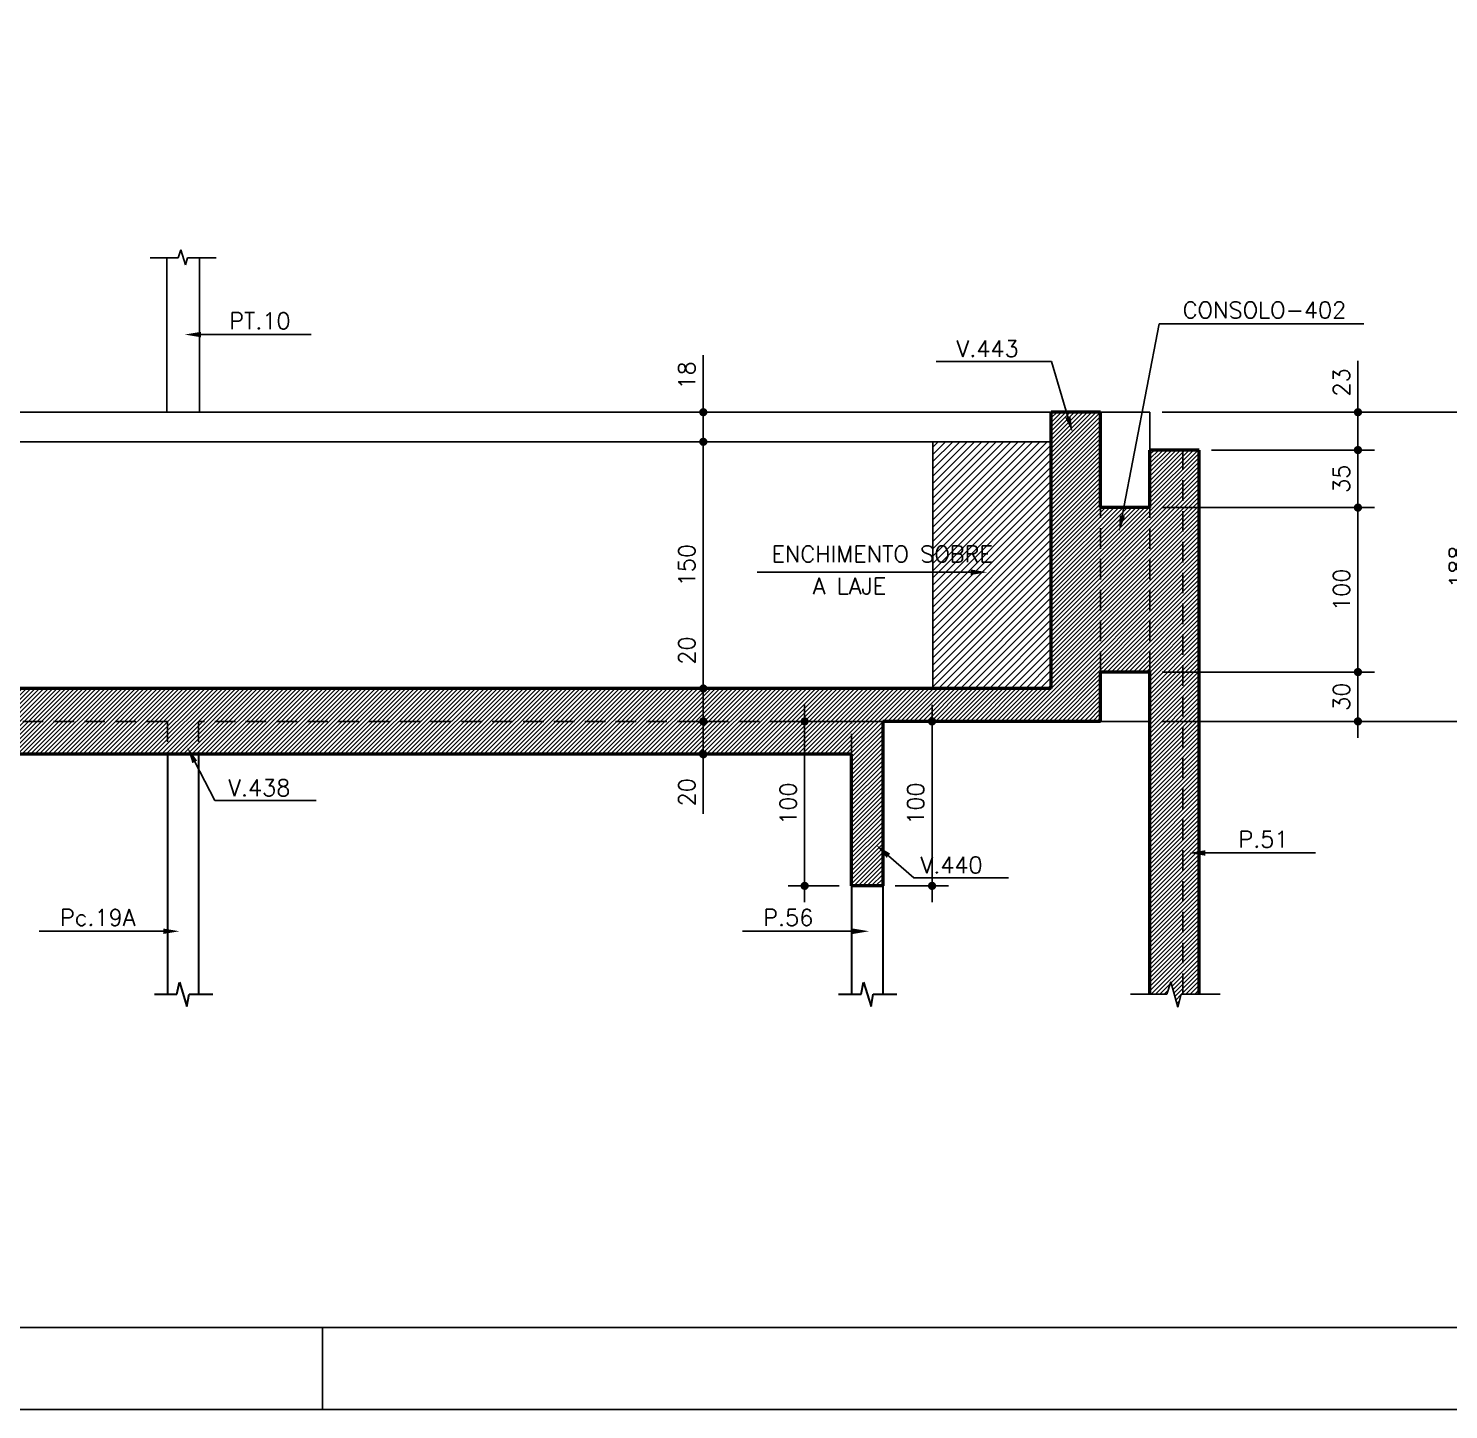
# Model space of a CAD drawing. Header units: inches. Extents: x 17515 to 34518, y -9122 to -4917.
# Drawn here: x 20501 to 21365, y -9122 to -8282 of the extents above; entities that cross this region are included whole.
import ezdxf

# ---------------------------------------------------------------- set-up
doc = ezdxf.new("R2010")
doc.units = ezdxf.units.IN
doc.header["$LTSCALE"] = 50
doc.header["$MEASUREMENT"] = 0
doc.linetypes.add('HIDDEN', pattern=[0.375, 0.25, -0.125])
for name, color, linetype in [('CORTES', 2, 'Continuous'), ('COTA', 6, 'Continuous'), ('FOLHA', 7, 'Continuous'), ('TEXTO', 3, 'Continuous')]:
    doc.layers.add(name, color=color, linetype=linetype)
doc.layers.add('FO-Vigas', color=2, linetype='Continuous', lineweight=30)
doc.styles.add('ROMANS', font='romans.shx')
doc.dimstyles.new('COTA_50', dxfattribs={"dimscale": 5, "dimtxt": 2, "dimasz": 1, "dimexe": 2, "dimexo": 1.5, "dimgap": 1, "dimtad": 1, "dimzin": 12, "dimdsep": 46, "dimtxsty": 'ROMANS', "dimblk1": 'COTA', "dimblk2": 'COTA', "dimsah": 1, "dimcen": -4, "dimdle": 1.5, "dimclrd": 6, "dimclre": 6, "dimclrt": 3, "dimadec": 0, "dimazin": 0, "dimtfac": 1, "dimtofl": 0, "dimtmove": 0, "dimatfit": 3, "dimldrblk": 'COTA', "dimfxl": 1, "dimtolj": 1, "dimtzin": 12, "dimarcsym": 0})

# ---------------------------------------------------------------- blocks, each defined once
blk = doc.blocks.new('COTA')
at = {"layer": 'COTA'}
for p, q in [((0, -2), (0, 2)), ((2, 0), (-2, 0))]:
    blk.add_line(p, q, dxfattribs=at)
at = {"layer": 'COTA', "const_width": 0.5}
blk.add_lwpolyline([(-0.25, 0, 1), (0.25, 0, 1)], format="xyb", close=True, dxfattribs=at)
blk = doc.blocks.new('*D170')
at = {"layer": 'COTA', "color": 6, "lineweight": -2, "transparency": 16777216}
for p, q in [((21190.9, -8515.42), (21390.38, -8515.42)), ((21380.38, -8520.42), (21380.38, -8698.42)), ((21190.9, -8703.42), (21390.38, -8703.42))]:
    blk.add_line(p, q, dxfattribs=at)
at = {"layer": 'Defpoints', "color": 0, "transparency": 16777216}
for p in [(21183.4, -8515.42), (21183.4, -8703.42), (21380.38, -8703.42)]:
    blk.add_point(p, dxfattribs=at)
at = {"layer": 'COTA', "color": 6, "lineweight": -2, "transparency": 16777216, "xscale": 5, "yscale": 5, "zscale": 5}
for p, rotation in [((21380.38, -8515.42), 90), ((21380.38, -8703.42), 270)]:
    blk.add_blockref('COTA', p, dxfattribs=dict(at, rotation=rotation))
at = {"layer": 'COTA', "color": 3, "transparency": 16777216, "insert": (21370.38, -8609.42), "char_height": 10, "attachment_point": 5, "rotation": 90, "style": 'ROMANS'}
blk.add_mtext('\\A1;188', dxfattribs=at)
blk = doc.blocks.new('*D171')
at = {"layer": 'COTA', "color": 6, "lineweight": -2, "transparency": 16777216}
for p, q in [((21190.9, -8673.42), (21319.9, -8673.42)), ((21309.9, -8678.42), (21309.9, -8698.42)), ((21315.55, -8703.42), (21319.9, -8703.42))]:
    blk.add_line(p, q, dxfattribs=at)
at = {"layer": 'Defpoints', "color": 0, "transparency": 16777216}
for p in [(21183.4, -8673.42), (21308.05, -8703.42), (21309.9, -8703.42)]:
    blk.add_point(p, dxfattribs=at)
at = {"layer": 'COTA', "color": 6, "lineweight": -2, "transparency": 16777216, "xscale": 5, "yscale": 5, "zscale": 5}
for p, rotation in [((21309.9, -8673.42), 90), ((21309.9, -8703.42), 270)]:
    blk.add_blockref('COTA', p, dxfattribs=dict(at, rotation=rotation))
at = {"layer": 'COTA', "color": 3, "transparency": 16777216, "insert": (21299.9, -8688.42), "char_height": 10, "attachment_point": 5, "rotation": 90, "style": 'ROMANS'}
blk.add_mtext('\\A1;30', dxfattribs=at)
blk = doc.blocks.new('*D172')
at = {"layer": 'COTA', "color": 6, "lineweight": -2, "transparency": 16777216}
for p, q in [((21190.9, -8573.42), (21319.9, -8573.42)), ((21309.9, -8668.42), (21309.9, -8578.42)), ((21190.9, -8673.42), (21319.9, -8673.42))]:
    blk.add_line(p, q, dxfattribs=at)
at = {"layer": 'Defpoints', "color": 0, "transparency": 16777216}
for p in [(21183.4, -8573.42), (21309.9, -8573.42), (21183.4, -8673.42)]:
    blk.add_point(p, dxfattribs=at)
at = {"layer": 'COTA', "color": 6, "lineweight": -2, "transparency": 16777216, "xscale": 5, "yscale": 5, "zscale": 5}
for p, rotation in [((21309.9, -8573.42), 90), ((21309.9, -8673.42), 270)]:
    blk.add_blockref('COTA', p, dxfattribs=dict(at, rotation=rotation))
at = {"layer": 'COTA', "color": 3, "transparency": 16777216, "insert": (21299.9, -8623.42), "char_height": 10, "attachment_point": 5, "rotation": 90, "style": 'ROMANS'}
blk.add_mtext('\\A1;100', dxfattribs=at)
blk = doc.blocks.new('*D173')
at = {"layer": 'COTA', "color": 6, "lineweight": -2, "transparency": 16777216}
for p, q in [((21220.9, -8538.42), (21319.9, -8538.42)), ((21309.9, -8568.42), (21309.9, -8543.42)), ((21190.9, -8573.42), (21319.9, -8573.42))]:
    blk.add_line(p, q, dxfattribs=at)
at = {"layer": 'Defpoints', "color": 0, "transparency": 16777216}
for p in [(21213.4, -8538.42), (21309.9, -8538.42), (21183.4, -8573.42)]:
    blk.add_point(p, dxfattribs=at)
at = {"layer": 'COTA', "color": 6, "lineweight": -2, "transparency": 16777216, "xscale": 5, "yscale": 5, "zscale": 5}
for p, rotation in [((21309.9, -8538.42), 90), ((21309.9, -8573.42), 270)]:
    blk.add_blockref('COTA', p, dxfattribs=dict(at, rotation=rotation))
at = {"layer": 'COTA', "color": 3, "transparency": 16777216, "insert": (21299.9, -8555.92), "char_height": 10, "attachment_point": 5, "rotation": 90, "style": 'ROMANS'}
blk.add_mtext('\\A1;35', dxfattribs=at)
blk = doc.blocks.new('*D174')
at = {"layer": 'COTA', "color": 6, "lineweight": -2, "transparency": 16777216}
for p, q in [((21309.9, -8515.42), (21309.9, -8484.23)), ((21220.9, -8515.42), (21319.9, -8515.42)), ((21309.9, -8533.42), (21309.9, -8520.42)), ((21220.9, -8538.42), (21319.9, -8538.42))]:
    blk.add_line(p, q, dxfattribs=at)
at = {"layer": 'Defpoints', "color": 0, "transparency": 16777216}
for p in [(21213.4, -8515.42), (21309.9, -8515.42), (21213.4, -8538.42)]:
    blk.add_point(p, dxfattribs=at)
at = {"layer": 'COTA', "color": 6, "lineweight": -2, "transparency": 16777216, "xscale": 5, "yscale": 5, "zscale": 5}
for p, rotation in [((21309.9, -8515.42), 90), ((21309.9, -8538.42), 270)]:
    blk.add_blockref('COTA', p, dxfattribs=dict(at, rotation=rotation))
at = {"layer": 'COTA', "color": 3, "transparency": 16777216, "insert": (21299.9, -8497.32), "char_height": 10, "attachment_point": 5, "rotation": 90, "style": 'ROMANS'}
blk.add_mtext('\\A1;23', dxfattribs=at)
blk = doc.blocks.new('*D175')
at = {"layer": 'COTA', "color": 6, "lineweight": -2, "transparency": 16777216}
for p, q in [((20911.76, -8678.42), (20911.76, -8647.23)), ((20917.38, -8683.42), (20921.76, -8683.42)), ((20917.38, -8703.42), (20921.76, -8703.42)), ((20911.76, -8708.42), (20911.76, -8713.42))]:
    blk.add_line(p, q, dxfattribs=at)
at = {"layer": 'Defpoints', "color": 0, "transparency": 16777216}
for p in [(20909.88, -8683.42), (20911.76, -8683.42), (20909.88, -8703.42)]:
    blk.add_point(p, dxfattribs=at)
at = {"layer": 'COTA', "color": 6, "lineweight": -2, "transparency": 16777216, "xscale": 5, "yscale": 5, "zscale": 5}
for p, rotation in [((20911.76, -8683.42), 270), ((20911.76, -8703.42), 90)]:
    blk.add_blockref('COTA', p, dxfattribs=dict(at, rotation=rotation))
at = {"layer": 'COTA', "color": 3, "transparency": 16777216, "insert": (20901.76, -8660.32), "char_height": 10, "attachment_point": 5, "rotation": 90, "style": 'ROMANS'}
blk.add_mtext('\\A1;20', dxfattribs=at)
blk = doc.blocks.new('*D176')
at = {"layer": 'COTA', "color": 6, "lineweight": -2, "transparency": 16777216}
for p, q in [((20911.76, -8698.42), (20911.76, -8693.42)), ((20916.46, -8703.42), (20901.76, -8703.42)), ((20916.46, -8723.42), (20901.76, -8723.42)), ((20911.76, -8728.42), (20911.76, -8759.61))]:
    blk.add_line(p, q, dxfattribs=at)
at = {"layer": 'Defpoints', "color": 0, "transparency": 16777216}
for p in [(20923.96, -8703.42), (20911.76, -8723.42), (20923.96, -8723.42)]:
    blk.add_point(p, dxfattribs=at)
at = {"layer": 'COTA', "color": 6, "lineweight": -2, "transparency": 16777216, "xscale": 5, "yscale": 5, "zscale": 5}
for p, rotation in [((20911.76, -8703.42), 270), ((20911.76, -8723.42), 90)]:
    blk.add_blockref('COTA', p, dxfattribs=dict(at, rotation=rotation))
at = {"layer": 'COTA', "color": 3, "transparency": 16777216, "insert": (20901.76, -8746.51), "char_height": 10, "attachment_point": 5, "rotation": 90, "style": 'ROMANS'}
blk.add_mtext('\\A1;20', dxfattribs=at)
blk = doc.blocks.new('*D177')
at = {"layer": 'COTA', "color": 6, "lineweight": -2, "transparency": 16777216}
for p, q in [((20920.22, -8533.42), (20901.76, -8533.42)), ((20911.76, -8678.42), (20911.76, -8538.42)), ((20920.22, -8683.42), (20901.76, -8683.42))]:
    blk.add_line(p, q, dxfattribs=at)
at = {"layer": 'Defpoints', "color": 0, "transparency": 16777216}
for p in [(20911.76, -8533.42), (20927.72, -8533.42), (20927.72, -8683.42)]:
    blk.add_point(p, dxfattribs=at)
at = {"layer": 'COTA', "color": 6, "lineweight": -2, "transparency": 16777216, "xscale": 5, "yscale": 5, "zscale": 5}
for p, rotation in [((20911.76, -8533.42), 90), ((20911.76, -8683.42), 270)]:
    blk.add_blockref('COTA', p, dxfattribs=dict(at, rotation=rotation))
at = {"layer": 'COTA', "color": 3, "transparency": 16777216, "insert": (20901.76, -8608.42), "char_height": 10, "attachment_point": 5, "rotation": 90, "style": 'ROMANS'}
blk.add_mtext('\\A1;150', dxfattribs=at)
blk = doc.blocks.new('*D178')
at = {"layer": 'COTA', "color": 6, "lineweight": -2, "transparency": 16777216}
for p, q in [((20911.76, -8510.42), (20911.76, -8480.66)), ((20919.28, -8515.42), (20901.76, -8515.42)), ((20919.28, -8533.42), (20901.76, -8533.42)), ((20911.76, -8538.42), (20911.76, -8543.42))]:
    blk.add_line(p, q, dxfattribs=at)
at = {"layer": 'Defpoints', "color": 0, "transparency": 16777216}
for p in [(20911.76, -8515.42), (20926.78, -8515.42), (20926.78, -8533.42)]:
    blk.add_point(p, dxfattribs=at)
at = {"layer": 'COTA', "color": 6, "lineweight": -2, "transparency": 16777216, "xscale": 5, "yscale": 5, "zscale": 5}
for p, rotation in [((20911.76, -8515.42), 270), ((20911.76, -8533.42), 90)]:
    blk.add_blockref('COTA', p, dxfattribs=dict(at, rotation=rotation))
at = {"layer": 'COTA', "color": 3, "transparency": 16777216, "insert": (20901.76, -8493.04), "char_height": 10, "attachment_point": 5, "rotation": 90, "style": 'ROMANS'}
blk.add_mtext('\\A1;18', dxfattribs=at)
blk = doc.blocks.new('*D506')
at = {"color": 6, "lineweight": -2, "transparency": 16777216}
for p, q in [((21028.43, -8703.42), (21060.89, -8703.42)), ((21050.89, -8708.42), (21050.89, -8798.42)), ((21028.43, -8803.42), (21060.89, -8803.42))]:
    blk.add_line(p, q, dxfattribs=at)
at = {"layer": 'Defpoints', "color": 0, "transparency": 16777216}
for p in [(21020.93, -8703.42), (21020.93, -8803.42), (21050.89, -8803.42)]:
    blk.add_point(p, dxfattribs=at)
at = {"color": 6, "lineweight": -2, "transparency": 16777216, "xscale": 5, "yscale": 5, "zscale": 5}
for p, rotation in [((21050.89, -8703.42), 90), ((21050.89, -8803.42), 270)]:
    blk.add_blockref('COTA', p, dxfattribs=dict(at, rotation=rotation))
at = {"color": 3, "transparency": 16777216, "insert": (21040.89, -8753.42), "char_height": 10, "attachment_point": 5, "rotation": 90, "style": 'ROMANS'}
blk.add_mtext('\\A1;100', dxfattribs=at)
blk = doc.blocks.new('*D507')
at = {"color": 6, "lineweight": -2, "transparency": 16777216}
for p, q in [((21013.43, -8703.42), (20963.39, -8703.42)), ((20973.39, -8798.42), (20973.39, -8708.42)), ((20994.43, -8803.42), (20963.39, -8803.42))]:
    blk.add_line(p, q, dxfattribs=at)
at = {"layer": 'Defpoints', "color": 0, "transparency": 16777216}
for p in [(20973.39, -8703.42), (21020.93, -8703.42), (21001.93, -8803.42)]:
    blk.add_point(p, dxfattribs=at)
at = {"color": 6, "lineweight": -2, "transparency": 16777216, "xscale": 5, "yscale": 5, "zscale": 5}
for p, rotation in [((20973.39, -8703.42), 90), ((20973.39, -8803.42), 270)]:
    blk.add_blockref('COTA', p, dxfattribs=dict(at, rotation=rotation))
at = {"color": 3, "transparency": 16777216, "insert": (20963.39, -8753.42), "char_height": 10, "attachment_point": 5, "rotation": 90, "style": 'ROMANS'}
blk.add_mtext('\\A1;100', dxfattribs=at)

msp = doc.modelspace()

# ---------------------------------------------------------------- hatches: boundary and pattern name
at = {"layer": 'CORTES'}
h = msp.add_hatch(dxfattribs=at)
h.set_pattern_fill('ANSI31', color=252, scale=15)
h.set_pattern_definition([(45, (0, 658.0728), (-1.32582521, 1.32582521), [])])
h.paths.add_polyline_path([(21153.399, -8673.417), (21183.399, -8673.417), (21183.399, -8869.257), (21193.669, -8869.257), (21196.01, -8861.722), (21200.311, -8877.248), (21202.292, -8869.257), (21213.399, -8869.257), (21213.399, -8538.417), (21183.399, -8538.417), (21183.399, -8573.417), (21153.399, -8573.417), (21153.399, -8515.417), (21123.399, -8515.417), (21123.399, -8683.417), (18551.349, -8683.417), (18551.349, -8673.417), (18551.349, -8528.417), (18531.349, -8528.417), (18531.349, -8703.417), (18881.899, -8703.417), (18881.899, -8803.417), (18900.899, -8803.417), (18900.899, -8723.417), (21001.933, -8723.417), (21001.933, -8803.417), (21020.933, -8803.417), (21020.933, -8703.417), (21153.399, -8703.417)])
h = msp.add_hatch(dxfattribs=at)
h.set_pattern_fill('ANSI31', color=40, scale=25)
h.paths.add_polyline_path([(21123.399, -8533.417), (21051.348, -8533.417), (21051.348, -8683.417), (21123.399, -8683.417)])

# ---------------------------------------------------------------- linework, layer by layer
at = {"layer": 'CORTES', "color": 8}
for p, q in [((20592.412, -8421.65), (20593.923, -8416.7)), ((20593.923, -8416.7), (20596.754, -8425.881)), ((20575.432, -8421.65), (20592.412, -8421.65)), ((20596.754, -8425.881), (20598.057, -8421.65)), ((20598.057, -8421.65), (20615.432, -8421.65)), ((21193.669, -8869.257), (21196.01, -8861.722)), ((21196.01, -8861.722), (21200.311, -8877.248)), ((21171.541, -8869.257), (21193.669, -8869.257)), ((21200.311, -8877.248), (21202.292, -8869.257)), ((21202.292, -8869.257), (21226.115, -8869.257))]:
    msp.add_line(p, q, dxfattribs=at)
at = {"layer": 'CORTES'}
for p, q in [((20585.432, -8421.65), (20585.432, -8515.417)), ((20605.432, -8421.65), (20605.432, -8515.417))]:
    msp.add_line(p, q, dxfattribs=at)
at = {"layer": 'CORTES', "color": 2}
for p, q in [((21123.399, -8515.417), (18302.831, -8515.417)), ((21153.399, -8515.417), (21183.399, -8515.417)), ((21183.399, -8538.417), (21183.399, -8515.417)), ((21153.399, -8703.417), (21183.399, -8703.417))]:
    msp.add_line(p, q, dxfattribs=at)
at = {"layer": 'CORTES', "color": 1, "linetype": 'Continuous', "lineweight": 50}
for p, q in [((21153.399, -8515.417), (21123.399, -8515.417)), ((21123.399, -8683.417), (21123.399, -8515.417)), ((21153.399, -8573.417), (21153.399, -8515.417)), ((21213.399, -8538.417), (21183.399, -8538.417)), ((21183.399, -8573.417), (21183.399, -8538.417)), ((21213.399, -8869.257), (21213.399, -8538.417)), ((21183.399, -8573.417), (21153.399, -8573.417)), ((21183.399, -8673.417), (21153.399, -8673.417)), ((21153.399, -8703.417), (21153.399, -8673.417)), ((21183.399, -8869.257), (21183.399, -8673.417)), ((21123.399, -8683.417), (18551.349, -8683.417)), ((21153.399, -8703.417), (21020.933, -8703.417)), ((21020.933, -8703.417), (21020.933, -8803.417)), ((21001.933, -8723.417), (18900.899, -8723.417)), ((21001.933, -8803.417), (21001.933, -8723.417)), ((21020.933, -8803.417), (21001.933, -8803.417))]:
    msp.add_line(p, q, dxfattribs=at)
at = {"layer": 'CORTES', "color": 4}
for p, q in [((21123.399, -8533.417), (18551.349, -8533.417)), ((21051.347, -8533.417), (21051.347, -8683.417)), ((21051.348, -8533.417), (21051.348, -8683.417))]:
    msp.add_line(p, q, dxfattribs=at)
at = {"layer": 'CORTES', "color": 2, "linetype": 'HIDDEN'}
for p, q in [((21203.399, -8869.257), (21203.399, -8538.417)), ((21153.399, -8673.417), (21153.399, -8573.417)), ((21183.399, -8673.417), (21183.399, -8573.417)), ((20585.349, -8703.417), (20234.833, -8703.417)), ((20585.849, -8703.417), (20585.349, -8703.417)), ((20585.849, -8703.417), (20585.849, -8723.417)), ((20605.349, -8703.417), (20604.849, -8703.417)), ((20604.849, -8703.417), (20604.849, -8723.417)), ((21020.933, -8703.417), (20605.349, -8703.417)), ((21001.933, -8723.417), (21001.933, -8703.417))]:
    msp.add_line(p, q, dxfattribs=at)
at = {"layer": 'COTA', "color": 8}
for p in [(21166.577, -8578.426), (21313.439, -8461.645)]:
    msp.add_line(p, (21189.052, -8461.645), dxfattribs=at)
msp.add_solid([(21168.213, -8578.741), (21164.687, -8588.246), (21164.94, -8578.111)], dxfattribs=at)
at = {"layer": 'FO-Vigas'}
for p, q in [((20585.849, -8723.417), (20585.849, -8869.257)), ((20604.849, -8723.417), (20604.849, -8869.257)), ((21001.933, -8803.417), (21001.933, -8869.257)), ((21020.933, -8803.417), (21020.933, -8869.257))]:
    msp.add_line(p, q, dxfattribs=at)
at = {"layer": 'FO-Vigas', "color": 8}
for p, q in [((20577.957, -8869.257), (20591.676, -8869.257)), ((20591.676, -8869.257), (20593.162, -8862.011)), ((20593.162, -8862.011), (20597.739, -8876.709)), ((20597.739, -8876.709), (20598.99, -8869.257)), ((20598.99, -8869.257), (20613.449, -8869.257)), ((20994.041, -8869.257), (21007.76, -8869.257)), ((21007.76, -8869.257), (21009.246, -8862.011)), ((21009.246, -8862.011), (21013.822, -8876.709)), ((21013.822, -8876.709), (21015.073, -8869.257)), ((21015.073, -8869.257), (21029.533, -8869.257))]:
    msp.add_line(p, q, dxfattribs=at)
at = {"layer": 'FOLHA', "color": 1}
msp.add_line((17640.129, -9071.857), (23410.129, -9071.857), dxfattribs=at)
at = {"layer": 'FOLHA'}
msp.add_line((20680.129, -9121.857), (20680.129, -9071.857), dxfattribs=at)
msp.add_lwpolyline([(17515.129, -4916.857), (17515.129, -9121.857), (23455.129, -9121.857), (23455.129, -4916.857)], close=True, dxfattribs=at)
at = {"layer": 'TEXTO', "color": 8}
for p, q in [((20606.345, -8468.205), (20673.35, -8468.205)), ((21123.431, -8484.507), (21053.322, -8484.507)), ((21133.497, -8518.27), (21123.431, -8484.507)), ((21074.459, -8612.706), (20944.457, -8612.706)), ((20602.494, -8728.013), (20614.606, -8751.539)), ((20614.606, -8751.539), (20676.342, -8751.539)), ((21217.046, -8783.406), (21284.05, -8783.406)), ((21024.361, -8785.078), (21039.841, -8798.524)), ((21039.841, -8798.524), (21097.366, -8798.524)), ((20583.269, -8831.013), (20507.924, -8831.013)), ((21002.642, -8831.013), (20935.637, -8831.013))]:
    msp.add_line(p, q, dxfattribs=at)
for points in [[(20606.345, -8469.872), (20606.345, -8466.539), (20596.345, -8468.205)], [(21131.9, -8518.746), (21135.094, -8517.794), (21136.354, -8527.853)], [(21074.459, -8611.039), (21074.459, -8614.373), (21084.459, -8612.706)], [(20601.012, -8728.776), (20603.976, -8727.25), (20597.917, -8719.122)], [(21023.268, -8786.337), (21025.454, -8783.82), (21016.811, -8778.521)], [(21217.046, -8785.072), (21217.046, -8781.739), (21207.046, -8783.406)], [(20583.269, -8832.679), (20583.269, -8829.346), (20593.269, -8831.013)], [(21002.642, -8832.679), (21002.642, -8829.346), (21012.642, -8831.013)]]:
    msp.add_solid(points, dxfattribs=at)

# ---------------------------------------------------------------- texts
at = {"layer": 'TEXTO', "style": 'ROMANS'}
for s, p in [('PT.10', (20623.438, -8464.878)), ('CONSOLO-402', (21203.343, -8458.291)), ('V.443', (21065.823, -8481.764)), ('V.438', (20622.888, -8748.796)), ('P.51', (21237.175, -8780.078)), ('V.440', (21043.913, -8795.781)), ('Pc.19A', (20520.513, -8827.686)), ('P.56', (20948.226, -8827.686))]:
    msp.add_text(s, height=10, dxfattribs=at).set_placement(p)
at = {"layer": 'TEXTO', "color": 3, "style": 'ROMANS'}
for s, p in [('ENCHIMENTO SOBRE', (20953.252, -8606.693)), ('A LAJE', (20978.393, -8626.148))]:
    msp.add_text(s, height=10, dxfattribs=at).set_placement(p)

# ---------------------------------------------------------------- dimensions: what is measured, and where the dimension line sits
for base, p1, p2, picture, middle in [((20973.388, -8703.417), (21001.933, -8803.417), (21020.933, -8703.417), '*D507', (20963.388, -8753.417)), ((21050.893, -8803.417), (21020.933, -8703.417), (21020.933, -8803.417), '*D506', (21040.893, -8753.417))]:
    dim = msp.add_linear_dim(base=base, p1=p1, p2=p2, angle=90, dimstyle='COTA_50')
    dim.commit()
    dim.dimension.update_dxf_attribs({"geometry": picture, "text_midpoint": middle})
at = {"layer": 'COTA'}
for base, p1, p2, picture, middle in [((20911.757, -8515.417), (20926.777, -8533.417), (20926.777, -8515.417), '*D178', (20901.757, -8493.036)), ((21309.904, -8515.417), (21213.399, -8538.417), (21213.399, -8515.417), '*D174', (21299.904, -8497.322)), ((21380.376, -8703.417), (21183.399, -8515.417), (21183.399, -8703.417), '*D170', (21370.376, -8609.417)), ((20911.757, -8533.417), (20927.715, -8683.417), (20927.715, -8533.417), '*D177', (20901.757, -8608.417)), ((21309.904, -8538.417), (21183.399, -8573.417), (21213.399, -8538.417), '*D173', (21299.904, -8555.917)), ((21309.904, -8573.417), (21183.399, -8673.417), (21183.399, -8573.417), '*D172', (21299.904, -8623.417)), ((20911.757, -8683.417), (20909.88, -8703.417), (20909.88, -8683.417), '*D175', (20901.757, -8660.322)), ((21309.904, -8703.417), (21183.399, -8673.417), (21308.049, -8703.417), '*D171', (21299.904, -8688.417)), ((20911.757, -8723.417), (20923.96, -8703.417), (20923.96, -8723.417), '*D176', (20901.757, -8746.512))]:
    dim = msp.add_linear_dim(base=base, p1=p1, p2=p2, angle=90, dimstyle='COTA_50', dxfattribs=at)
    dim.commit()
    dim.dimension.update_dxf_attribs({"geometry": picture, "text_midpoint": middle})

doc.saveas('drawing.dxf')
